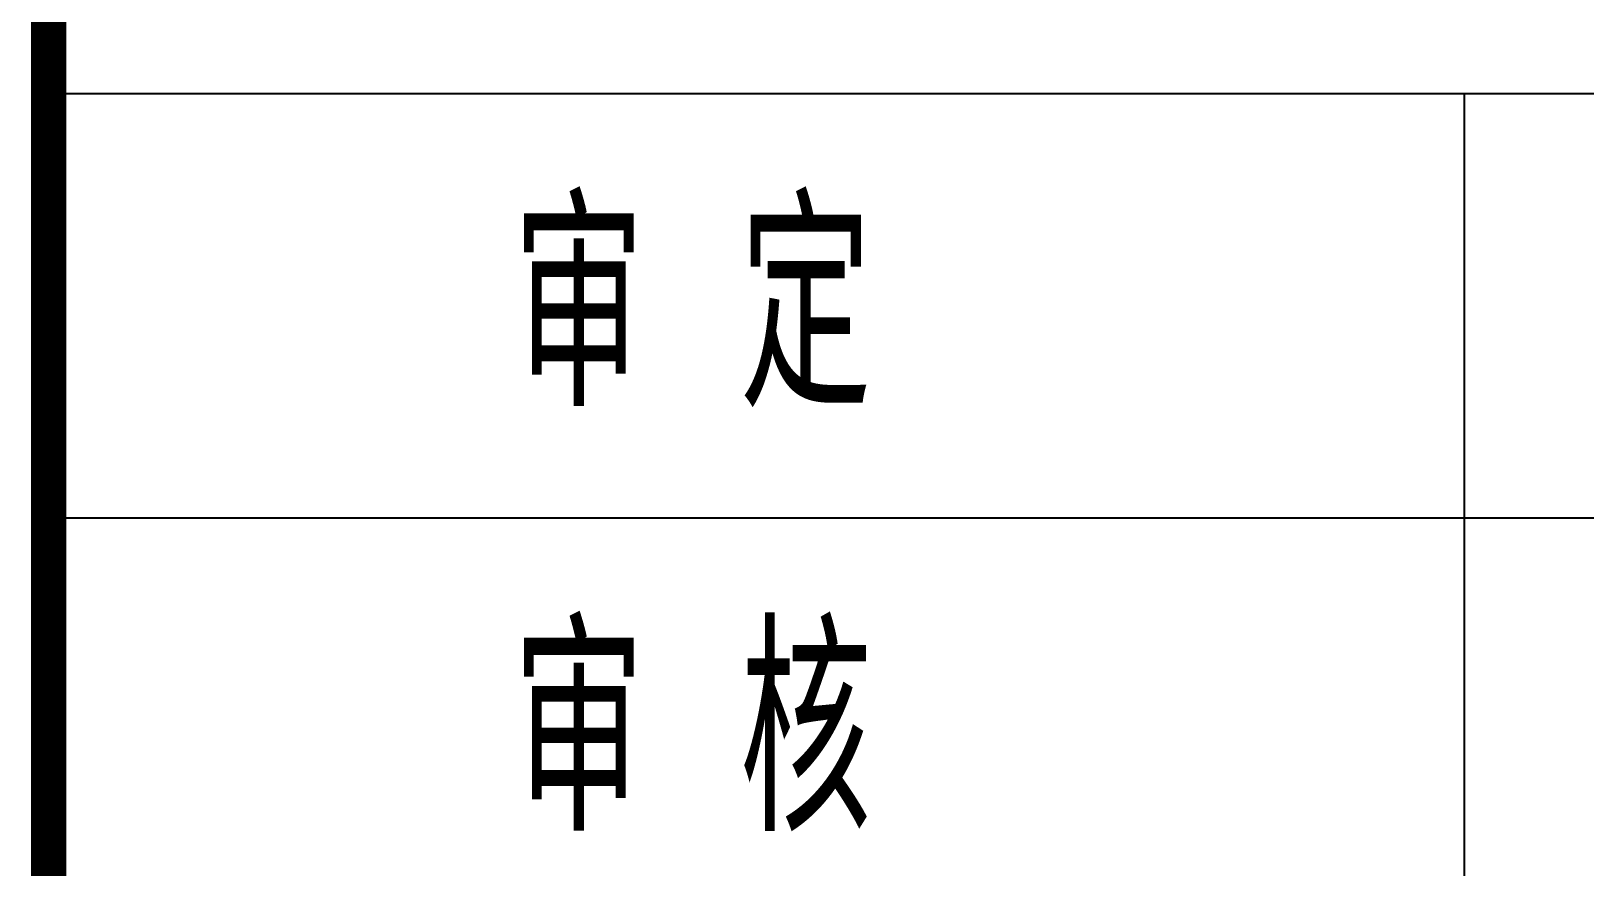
# Model space of a CAD drawing. Extents: x -2331248 to -1198620, y -977263 to -545844.
# Drawn here: x -1868410 to -1865665, y -852244 to -850767 of the extents above; entities that cross this region are included whole.
import ezdxf

# ---------------------------------------------------------------- set-up
doc = ezdxf.new("R2010")
doc.units = 0
doc.header["$LTSCALE"] = 1000
doc.header["$MEASUREMENT"] = 0
doc.layers.get('0').update_dxf_attribs({"linetype": 'CONTINUOUS'})
doc.layers.add('t图框', color=222, linetype='CONTINUOUS')
doc.styles.add('房间名称', font='SIMPLEX', dxfattribs={"width": 0.7, "bigfont": '0HZTXT'})

# ---------------------------------------------------------------- blocks, each defined once
blk = doc.blocks.new('ASDDA')
at = {"layer": 't图框'}
for p, q in [((-273365.6, 3064018.5), (-295865.6, 3064018.5)), ((-293865.6, 3064018.5), (-293865.6, 3061618.5)), ((-283365.6, 3063418.5), (-295865.6, 3063418.5))]:
    blk.add_line(p, q, dxfattribs=at)
at = {"layer": 't图框', "const_width": 50}
for points in [[(-295865.6, 3061618.5), (-295865.6, 3065618.5), (-273365.6, 3065618.5)], [(-295865.6, 3065618.5), (-295865.6, 3065618.5), (-295865.6, 3061618.5)]]:
    blk.add_lwpolyline(points, dxfattribs=at)
at = {"style": '房间名称', "width": 0.7}
for s, p in [('审 定', (-295209.7, 3063576.3)), ('审 核', (-295209.7, 3062976.3))]:
    blk.add_text(s, height=280, dxfattribs=at).set_placement(p)

msp = doc.modelspace()

# ---------------------------------------------------------------- block references
at = {"lineweight": -3, "xscale": 1.250016957928892, "yscale": 1.250016958278138, "zscale": 1.250016957604765}
msp.add_blockref('ASDDA', (-1498541.4, -4680952.9), dxfattribs=at)

doc.saveas('drawing.dxf')
